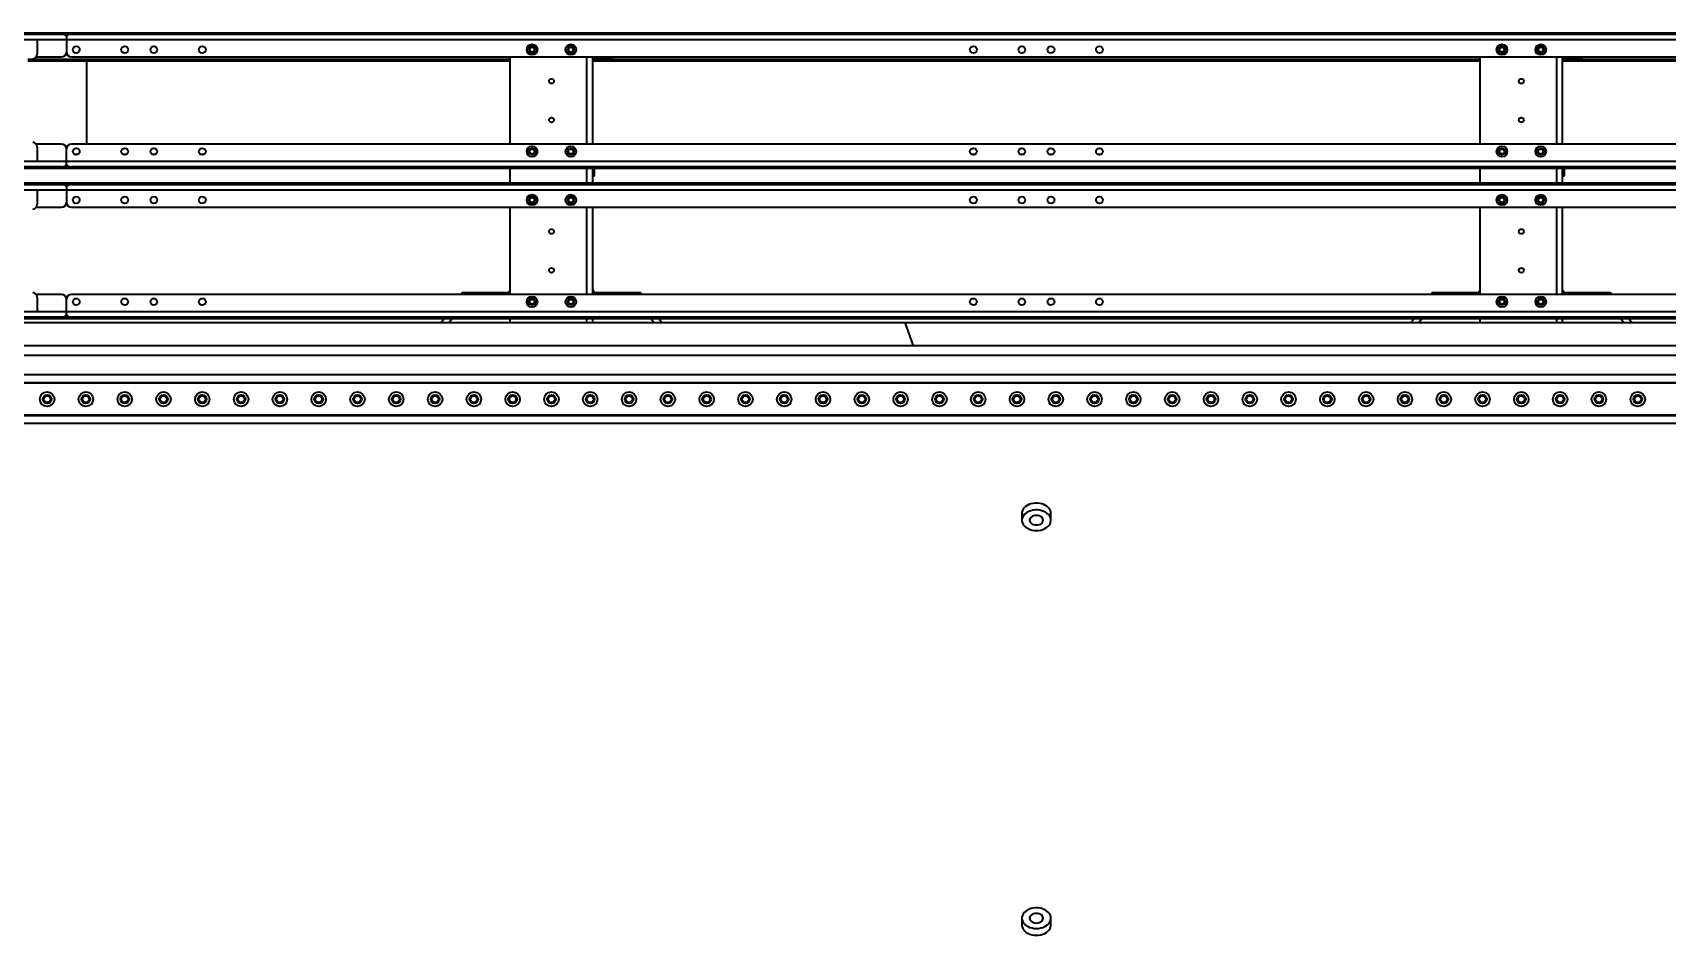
# Model space of a CAD drawing. Header units: inches. Extents: x 16559 to 58559, y 6500 to 36200.
# Drawn here: x 26810 to 28495, y 23271 to 24202 of the extents above; entities that cross this region are included whole.
import ezdxf

# ---------------------------------------------------------------- set-up
doc = ezdxf.new("R2010")
doc.units = ezdxf.units.IN
doc.header["$LTSCALE"] = 300
doc.layers.add('GUIDE', color=4, linetype='Continuous', lineweight=35)

# ---------------------------------------------------------------- blocks, each defined once
blk = doc.blocks.new('A$C8cf30650')
at = {"layer": 'GUIDE'}
for p, q in [((105, 1318), (4095, 1318)), ((105, 1316.3), (2095, 1316.3)), ((2100, 1315.5), (2100, 1298)), ((2105, 1316.3), (4095, 1316.3)), ((100, 1311), (4100, 1311)), ((2069.8, 1311), (2069.8, 1296)), ((2557.5, 1290.5), (2060, 1290.5)), ((2557.5, 1288.5), (2060, 1288.5)), ((2068.9, 1293), (2095, 1293)), ((2105, 1293), (4095, 1293)), ((2121, 1203), (2121, 1290.5)), ((2557.5, 1203), (2557.5, 1293)), ((2636.5, 1203), (2636.5, 1293)), ((2642.5, 1203), (2642.5, 1293)), ((3557.5, 1290.5), (2642.5, 1290.5)), ((3557.5, 1288.5), (2642.5, 1288.5)), ((2662.5, 1292.5), (2646.5, 1292.5)), ((2662.5, 1292.5), (2662.5, 1290.5)), ((3557.5, 1203), (3557.5, 1293)), ((3636.5, 1203), (3636.5, 1293)), ((3642.5, 1203), (3642.5, 1293)), ((4121, 1290.5), (3642.5, 1290.5)), ((4121, 1288.5), (3642.5, 1288.5)), ((3662.5, 1292.5), (3646.5, 1292.5)), ((3662.5, 1292.5), (3662.5, 1290.5)), ((2095, 1203), (2068.9, 1203)), ((2069.8, 1200), (2069.8, 1185)), ((2100, 1180.5), (2100, 1198)), ((4095, 1203), (2105, 1203)), ((4100, 1185), (100, 1185)), ((2111.8, 1192.5), (2108.2, 1192.5)), ((2161.8, 1192.5), (2158.2, 1192.5)), ((2191.8, 1192.5), (2188.2, 1192.5)), ((2241.8, 1192.5), (2238.2, 1192.5)), ((3036.8, 1192.5), (3033.2, 1192.5)), ((3086.8, 1192.5), (3083.2, 1192.5)), ((3116.8, 1192.5), (3113.2, 1192.5)), ((3166.8, 1192.5), (3163.2, 1192.5)), ((2095, 1179.7), (105, 1179.7)), ((4095, 1178), (105, 1178)), ((105, 1163), (4095, 1163)), ((4095, 1179.7), (2105, 1179.7)), ((2557.5, 1163), (2557.5, 1178)), ((2636.5, 1163), (2636.5, 1178)), ((2642.5, 1163), (2642.5, 1178)), ((2642.5, 1170.5), (2644.5, 1170.5)), ((2644.5, 1170.5), (2644.5, 1178)), ((3557.5, 1163), (3557.5, 1178)), ((3636.5, 1163), (3636.5, 1178)), ((3642.5, 1163), (3642.5, 1178)), ((3642.5, 1170.5), (3644.5, 1170.5)), ((3644.5, 1170.5), (3644.5, 1178)), ((100, 1156), (4100, 1156)), ((105, 1161.3), (2095, 1161.3)), ((2069.8, 1156), (2069.8, 1141)), ((2100, 1160.5), (2100, 1143)), ((2105, 1161.3), (4095, 1161.3)), ((2068.9, 1138), (2095, 1138)), ((2105, 1138), (4095, 1138)), ((2557.5, 1048), (2557.5, 1138)), ((2636.5, 1048), (2636.5, 1138)), ((2642.5, 1048), (2642.5, 1138)), ((3557.5, 1048), (3557.5, 1138)), ((3636.5, 1048), (3636.5, 1138)), ((3642.5, 1048), (3642.5, 1138)), ((2095, 1048), (2068.9, 1048)), ((2069.8, 1045), (2069.8, 1030)), ((4095, 1048), (2105, 1048)), ((2506.7, 1048), (2508.1, 1050)), ((2508.1, 1050), (2557.5, 1050)), ((2516.6, 1050), (2515.2, 1048)), ((2642.5, 1050), (2691.9, 1050)), ((2684.8, 1048), (2683.4, 1050)), ((2691.9, 1050), (2693.3, 1048)), ((3506.7, 1048), (3508.1, 1050)), ((3508.1, 1050), (3557.5, 1050)), ((3516.6, 1050), (3515.2, 1048)), ((3642.5, 1050), (3691.9, 1050)), ((3684.8, 1048), (3683.4, 1050)), ((3691.9, 1050), (3693.3, 1048)), ((4100, 1030), (100, 1030)), ((2100, 1025.5), (2100, 1043)), ((-35.3, 1019), (3964.7, 1019)), ((2095, 1024.7), (105, 1024.7)), ((4095, 1023), (105, 1023)), ((4095, 1024.7), (2105, 1024.7)), ((2486.2, 1019), (2489, 1023)), ((2497.5, 1023), (2494.6, 1019)), ((2557.5, 1019), (2557.5, 1023)), ((2636.5, 1019), (2636.5, 1023)), ((2642.5, 1019), (2642.5, 1023)), ((2705.4, 1019), (2702.5, 1023)), ((2711, 1023), (2713.8, 1019)), ((2973.2, 995), (2964.7, 1019)), ((3486.2, 1019), (3489, 1023)), ((3497.5, 1023), (3494.6, 1019)), ((3557.5, 1019), (3557.5, 1023)), ((3636.5, 1019), (3636.5, 1023)), ((3642.5, 1019), (3642.5, 1023)), ((3705.4, 1019), (3702.5, 1023)), ((3711, 1023), (3713.8, 1019)), ((4100, 995), (100, 995)), ((4100, 985), (100, 985)), ((4100, 965), (100, 965)), ((3980, 957), (-20, 957)), ((3980, 956.5), (-20, 956.5)), ((3980, 923.5), (-20, 923.5)), ((4100, 923), (-20, 923)), ((4100, 915), (100, 915)), ((3085, 822.3), (3085, 815.2)), ((3115, 815.2), (3115, 822.3)), ((3085, 404.8), (3085, 397.7)), ((3115, 397.7), (3115, 404.8))]:
    blk.add_line(p, q, dxfattribs=at)
at = {"layer": 'GUIDE', "flags": 128}
for points in [[(2095, 1318), (2096, 1318), (2096.9, 1317.8), (2097.8, 1317.6), (2098.5, 1317.3), (2099.2, 1316.9), (2099.6, 1316.5), (2099.9, 1316), (2100, 1315.5)], [(2100, 1313.8), (2099.9, 1314.3), (2099.6, 1314.7), (2099.2, 1315.2), (2098.5, 1315.5), (2097.8, 1315.8), (2096.9, 1316.1), (2096, 1316.2), (2095, 1316.3)], [(2100, 1315.5), (2100.1, 1316), (2100.4, 1316.5), (2100.8, 1316.9), (2101.5, 1317.3), (2102.2, 1317.6), (2103.1, 1317.8), (2104, 1318), (2105, 1318)], [(2105, 1316.3), (2104, 1316.2), (2103.1, 1316.1), (2102.2, 1315.8), (2101.5, 1315.5), (2100.8, 1315.2), (2100.4, 1314.7), (2100.1, 1314.3), (2100, 1313.8)], [(2095, 1179.7), (2096, 1179.8), (2096.9, 1179.9), (2097.8, 1180.2), (2098.5, 1180.5), (2099.2, 1180.8), (2099.6, 1181.3), (2099.9, 1181.7), (2100, 1182.2)], [(2100, 1180.5), (2099.9, 1180), (2099.6, 1179.5), (2099.2, 1179.1), (2098.5, 1178.7), (2097.8, 1178.4), (2096.9, 1178.2), (2096, 1178), (2095, 1178)], [(2100, 1182.2), (2100.1, 1181.7), (2100.4, 1181.3), (2100.8, 1180.8), (2101.5, 1180.5), (2102.2, 1180.2), (2103.1, 1179.9), (2104, 1179.8), (2105, 1179.7)], [(2105, 1178), (2104, 1178), (2103.1, 1178.2), (2102.2, 1178.4), (2101.5, 1178.7), (2100.8, 1179.1), (2100.4, 1179.5), (2100.1, 1180), (2100, 1180.5)], [(2095, 1163), (2096, 1163), (2096.9, 1162.8), (2097.8, 1162.6), (2098.5, 1162.3), (2099.2, 1161.9), (2099.6, 1161.5), (2099.9, 1161), (2100, 1160.5)], [(2100, 1160.5), (2100.1, 1161), (2100.4, 1161.5), (2100.8, 1161.9), (2101.5, 1162.3), (2102.2, 1162.6), (2103.1, 1162.8), (2104, 1163), (2105, 1163)], [(2100, 1158.8), (2099.9, 1159.3), (2099.6, 1159.7), (2099.2, 1160.2), (2098.5, 1160.5), (2097.8, 1160.8), (2096.9, 1161.1), (2096, 1161.2), (2095, 1161.3)], [(2105, 1161.3), (2104, 1161.2), (2103.1, 1161.1), (2102.2, 1160.8), (2101.5, 1160.5), (2100.8, 1160.2), (2100.4, 1159.7), (2100.1, 1159.3), (2100, 1158.8)], [(2555.3, 1050), (2555.4, 1050.2), (2557.5, 1052.9)], [(2642.5, 1052.9), (2644.6, 1050.2), (2644.7, 1050)], [(3555.3, 1050), (3555.4, 1050.2), (3557.5, 1052.9)], [(3642.5, 1052.9), (3644.6, 1050.2), (3644.7, 1050)], [(2095, 1024.7), (2096, 1024.8), (2096.9, 1024.9), (2097.8, 1025.2), (2098.5, 1025.5), (2099.2, 1025.8), (2099.6, 1026.3), (2099.9, 1026.7), (2100, 1027.2)], [(2100, 1025.5), (2099.9, 1025), (2099.6, 1024.5), (2099.2, 1024.1), (2098.5, 1023.7), (2097.8, 1023.4), (2096.9, 1023.2), (2096, 1023), (2095, 1023)], [(2100, 1027.2), (2100.1, 1026.7), (2100.4, 1026.3), (2100.8, 1025.8), (2101.5, 1025.5), (2102.2, 1025.2), (2103.1, 1024.9), (2104, 1024.8), (2105, 1024.7)], [(2105, 1023), (2104, 1023), (2103.1, 1023.2), (2102.2, 1023.4), (2101.5, 1023.7), (2100.8, 1024.1), (2100.4, 1024.5), (2100.1, 1025), (2100, 1025.5)], [(3115, 822.3), (3114.9, 823.5), (3114.5, 825.1), (3113.7, 826.6), (3112.6, 828), (3111.2, 829.3), (3109.5, 830.5), (3107.7, 831.4), (3105.6, 832.1), (3103.4, 832.6), (3101.1, 832.9), (3098.9, 832.9), (3096.6, 832.6), (3094.4, 832.1), (3092.3, 831.4), (3090.5, 830.5), (3088.8, 829.3), (3087.4, 828), (3086.3, 826.6), (3085.5, 825.1), (3085.1, 823.5), (3085, 822.3)], [(3100, 804.6), (3102.3, 804.7), (3104.5, 805.1), (3106.7, 805.7), (3108.6, 806.5), (3110.4, 807.6), (3111.9, 808.8), (3113.2, 810.1), (3114.1, 811.6), (3114.7, 813.2), (3115, 814.8), (3114.9, 816.4), (3114.5, 818), (3113.7, 819.5), (3112.6, 821), (3111.2, 822.3), (3109.5, 823.4), (3107.7, 824.3), (3105.6, 825), (3103.4, 825.5), (3101.1, 825.8), (3098.9, 825.8), (3096.6, 825.5), (3094.4, 825), (3092.3, 824.3), (3090.5, 823.4), (3088.8, 822.3), (3087.4, 821), (3086.3, 819.5), (3085.5, 818), (3085.1, 816.4), (3085, 814.8), (3085.3, 813.2), (3085.9, 811.6), (3086.8, 810.1), (3088.1, 808.8), (3089.6, 807.6), (3091.4, 806.5), (3093.3, 805.7), (3095.5, 805.1), (3097.7, 804.7), (3100, 804.6)], [(3100, 810.3), (3101.6, 810.4), (3103, 810.8), (3104.4, 811.3), (3105.5, 812.1), (3106.3, 813.1), (3106.8, 814.1), (3107, 815.2), (3106.8, 816.3), (3106.3, 817.4), (3105.5, 818.3), (3104.4, 819.1), (3103, 819.7), (3101.6, 820), (3100, 820.2), (3098.4, 820), (3097, 819.7), (3095.6, 819.1), (3094.5, 818.3), (3093.7, 817.4), (3093.2, 816.3), (3093, 815.2), (3093.2, 814.1), (3093.7, 813.1), (3094.5, 812.1), (3095.6, 811.3), (3097, 810.8), (3098.4, 810.4), (3100, 810.3)], [(3100, 394.2), (3102.3, 394.3), (3104.5, 394.7), (3106.7, 395.3), (3108.6, 396.1), (3110.4, 397.1), (3111.9, 398.4), (3113.2, 399.7), (3114.1, 401.2), (3114.7, 402.8), (3115, 404.4), (3114.9, 406), (3114.5, 407.6), (3113.7, 409.1), (3112.6, 410.6), (3111.2, 411.8), (3109.5, 413), (3107.7, 413.9), (3105.6, 414.6), (3103.4, 415.1), (3101.1, 415.4), (3098.9, 415.4), (3096.6, 415.1), (3094.4, 414.6), (3092.3, 413.9), (3090.5, 413), (3088.8, 411.8), (3087.4, 410.6), (3086.3, 409.1), (3085.5, 407.6), (3085.1, 406), (3085, 404.4), (3085.3, 402.8), (3085.9, 401.2), (3086.8, 399.7), (3088.1, 398.4), (3089.6, 397.1), (3091.4, 396.1), (3093.3, 395.3), (3095.5, 394.7), (3097.7, 394.3), (3100, 394.2)], [(3100, 399.8), (3101.6, 400), (3103, 400.3), (3104.4, 400.9), (3105.5, 401.7), (3106.3, 402.6), (3106.8, 403.7), (3107, 404.8), (3106.8, 405.9), (3106.3, 406.9), (3105.5, 407.9), (3104.4, 408.7), (3103, 409.2), (3101.6, 409.6), (3100, 409.7), (3098.4, 409.6), (3097, 409.2), (3095.6, 408.7), (3094.5, 407.9), (3093.7, 406.9), (3093.2, 405.9), (3093, 404.8), (3093.2, 403.7), (3093.7, 402.6), (3094.5, 401.7), (3095.6, 400.9), (3097, 400.3), (3098.4, 400), (3100, 399.8)], [(3085, 397.7), (3085, 397.3), (3085.3, 395.7), (3085.9, 394.1), (3086.8, 392.7), (3088.1, 391.3), (3089.6, 390.1), (3091.4, 389), (3093.3, 388.2), (3095.5, 387.6), (3097.7, 387.2), (3100, 387.1)], [(3100, 387.1), (3102.3, 387.2), (3104.5, 387.6), (3106.7, 388.2), (3108.6, 389), (3110.4, 390.1), (3111.9, 391.3), (3113.2, 392.7), (3114.1, 394.1), (3114.7, 395.7), (3115, 397.3), (3115, 397.7)]]:
    blk.add_lwpolyline(points, dxfattribs=at)
at = {"layer": 'GUIDE'}
for centre, radius in [((2110, 1300.5), 3.5), ((2160, 1300.5), 3.5), ((2190, 1300.5), 3.5), ((2240, 1300.5), 3.5), ((2580, 1300.5), 5.5), ((2580, 1300.5), 3.5), ((2580, 1300.5), 2.5), ((2620, 1300.5), 5.5), ((2620, 1300.5), 3.5), ((2620, 1300.5), 2.5), ((3035, 1300.5), 3.5), ((3085, 1300.5), 3.5), ((3115, 1300.5), 3.5), ((3165, 1300.5), 3.5), ((3580, 1300.5), 5.5), ((3580, 1300.5), 3.5), ((3580, 1300.5), 2.5), ((3620, 1300.5), 5.5), ((3620, 1300.5), 3.5), ((3620, 1300.5), 2.5), ((2600, 1268), 2.5), ((3600, 1268), 2.5), ((2600, 1228), 2.5), ((3600, 1228), 2.5), ((2110, 1195.5), 3.5), ((2160, 1195.5), 3.5), ((2190, 1195.5), 3.5), ((2240, 1195.5), 3.5), ((2580, 1195.5), 5.5), ((2580, 1195.5), 3.5), ((2580, 1195.5), 2.5), ((2620, 1195.5), 5.5), ((2620, 1195.5), 3.5), ((2620, 1195.5), 2.5), ((3035, 1195.5), 3.5), ((3085, 1195.5), 3.5), ((3115, 1195.5), 3.5), ((3165, 1195.5), 3.5), ((3580, 1195.5), 5.5), ((3580, 1195.5), 3.5), ((3580, 1195.5), 2.5), ((3620, 1195.5), 5.5), ((3620, 1195.5), 3.5), ((3620, 1195.5), 2.5), ((2110, 1145.5), 3.5), ((2160, 1145.5), 3.5), ((2190, 1145.5), 3.5), ((2240, 1145.5), 3.5), ((2580, 1145.5), 5.5), ((2580, 1145.5), 3.5), ((2580, 1145.5), 2.5), ((2620, 1145.5), 5.5), ((2620, 1145.5), 3.5), ((2620, 1145.5), 2.5), ((3035, 1145.5), 3.5), ((3085, 1145.5), 3.5), ((3115, 1145.5), 3.5), ((3165, 1145.5), 3.5), ((3580, 1145.5), 5.5), ((3580, 1145.5), 3.5), ((3580, 1145.5), 2.5), ((3620, 1145.5), 5.5), ((3620, 1145.5), 3.5), ((3620, 1145.5), 2.5), ((2600, 1113), 2.5), ((3600, 1113), 2.5), ((2600, 1073), 2.5), ((3600, 1073), 2.5), ((2580, 1040.5), 5.5), ((2620, 1040.5), 5.5), ((3580, 1040.5), 5.5), ((3620, 1040.5), 5.5), ((2110, 1040.5), 3.5), ((2160, 1040.5), 3.5), ((2190, 1040.5), 3.5), ((2240, 1040.5), 3.5), ((2580, 1040.5), 3.5), ((2580, 1040.5), 2.5), ((2620, 1040.5), 3.5), ((2620, 1040.5), 2.5), ((3035, 1040.5), 3.5), ((3085, 1040.5), 3.5), ((3115, 1040.5), 3.5), ((3165, 1040.5), 3.5), ((3580, 1040.5), 3.5), ((3580, 1040.5), 2.5), ((3620, 1040.5), 3.5), ((3620, 1040.5), 2.5), ((2080, 940), 7.5), ((2080, 940), 4.5), ((2120, 940), 7.5), ((2120, 940), 4.5), ((2160, 940), 7.5), ((2160, 940), 4.5), ((2200, 940), 7.5), ((2200, 940), 4.5), ((2240, 940), 7.5), ((2240, 940), 4.5), ((2280, 940), 7.5), ((2280, 940), 4.5), ((2320, 940), 7.5), ((2320, 940), 4.5), ((2360, 940), 7.5), ((2360, 940), 4.5), ((2400, 940), 7.5), ((2400, 940), 4.5), ((2440, 940), 7.5), ((2440, 940), 4.5), ((2480, 940), 7.5), ((2480, 940), 4.5), ((2520, 940), 7.5), ((2520, 940), 4.5), ((2560, 940), 7.5), ((2560, 940), 4.5), ((2600, 940), 7.5), ((2600, 940), 4.5), ((2640, 940), 7.5), ((2640, 940), 4.5), ((2680, 940), 7.5), ((2680, 940), 4.5), ((2720, 940), 7.5), ((2720, 940), 4.5), ((2760, 940), 7.5), ((2760, 940), 4.5), ((2800, 940), 7.5), ((2800, 940), 4.5), ((2840, 940), 7.5), ((2840, 940), 4.5), ((2880, 940), 7.5), ((2880, 940), 4.5), ((2920, 940), 7.5), ((2920, 940), 4.5), ((2960, 940), 7.5), ((2960, 940), 4.5), ((3000, 940), 7.5), ((3000, 940), 4.5), ((3040, 940), 7.5), ((3040, 940), 4.5), ((3080, 940), 7.5), ((3080, 940), 4.5), ((3120, 940), 7.5), ((3120, 940), 4.5), ((3160, 940), 7.5), ((3160, 940), 4.5), ((3200, 940), 7.5), ((3200, 940), 4.5), ((3240, 940), 7.5), ((3240, 940), 4.5), ((3280, 940), 7.5), ((3280, 940), 4.5), ((3320, 940), 7.5), ((3320, 940), 4.5), ((3360, 940), 7.5), ((3360, 940), 4.5), ((3400, 940), 7.5), ((3400, 940), 4.5), ((3440, 940), 7.5), ((3440, 940), 4.5), ((3480, 940), 7.5), ((3480, 940), 4.5), ((3520, 940), 7.5), ((3520, 940), 4.5), ((3560, 940), 7.5), ((3560, 940), 4.5), ((3600, 940), 7.5), ((3600, 940), 4.5), ((3640, 940), 7.5), ((3640, 940), 4.5), ((3680, 940), 7.5), ((3680, 940), 4.5), ((3720, 940), 7.5), ((3720, 940), 4.5), ((2080, 940), 3.4), ((2120, 940), 3.4), ((2160, 940), 3.4), ((2200, 940), 3.4), ((2240, 940), 3.4), ((2280, 940), 3.4), ((2320, 940), 3.4), ((2360, 940), 3.4), ((2400, 940), 3.4), ((2440, 940), 3.4), ((2480, 940), 3.4), ((2520, 940), 3.4), ((2560, 940), 3.4), ((2600, 940), 3.4), ((2640, 940), 3.4), ((2680, 940), 3.4), ((2720, 940), 3.4), ((2760, 940), 3.4), ((2800, 940), 3.4), ((2840, 940), 3.4), ((2880, 940), 3.4), ((2920, 940), 3.4), ((2960, 940), 3.4), ((3000, 940), 3.4), ((3040, 940), 3.4), ((3080, 940), 3.4), ((3120, 940), 3.4), ((3160, 940), 3.4), ((3200, 940), 3.4), ((3240, 940), 3.4), ((3280, 940), 3.4), ((3320, 940), 3.4), ((3360, 940), 3.4), ((3400, 940), 3.4), ((3440, 940), 3.4), ((3480, 940), 3.4), ((3520, 940), 3.4), ((3560, 940), 3.4), ((3600, 940), 3.4), ((3640, 940), 3.4), ((3680, 940), 3.4), ((3720, 940), 3.4)]:
    blk.add_circle(centre, radius, dxfattribs=at)
for centre, radius, start, end in [((2095, 1298), 5, 270, 0), ((2105, 1298), 5, 180, 270), ((2065, 1295.9), 4.86, 271.8362, 1.7254), ((2646.5, 1294.5), 4, 202.0243, 270), ((2646.5, 1294.5), 2, 228.5904, 270), ((3646.5, 1294.5), 4, 202.0243, 270), ((3646.5, 1294.5), 2, 228.5904, 270), ((2065, 1200.1), 4.86, 358.2746, 88.1638), ((2095, 1198), 5, 0, 90), ((2105, 1198), 5, 90, 180), ((2065, 1140.9), 4.86, 271.8362, 1.7254), ((2095, 1143), 5, 270, 0), ((2105, 1143), 5, 180, 270), ((2065, 1045.1), 4.86, 358.2746, 88.1638), ((2095, 1043), 5, 0, 90), ((2105, 1043), 5, 90, 180)]:
    blk.add_arc(centre, radius, start, end, dxfattribs=at)

msp = doc.modelspace()

# ---------------------------------------------------------------- block references
at = {"layer": 'GUIDE'}
msp.add_blockref('A$C8cf30650', (24744.563, 22884.213), dxfattribs=at)

doc.saveas('drawing.dxf')
